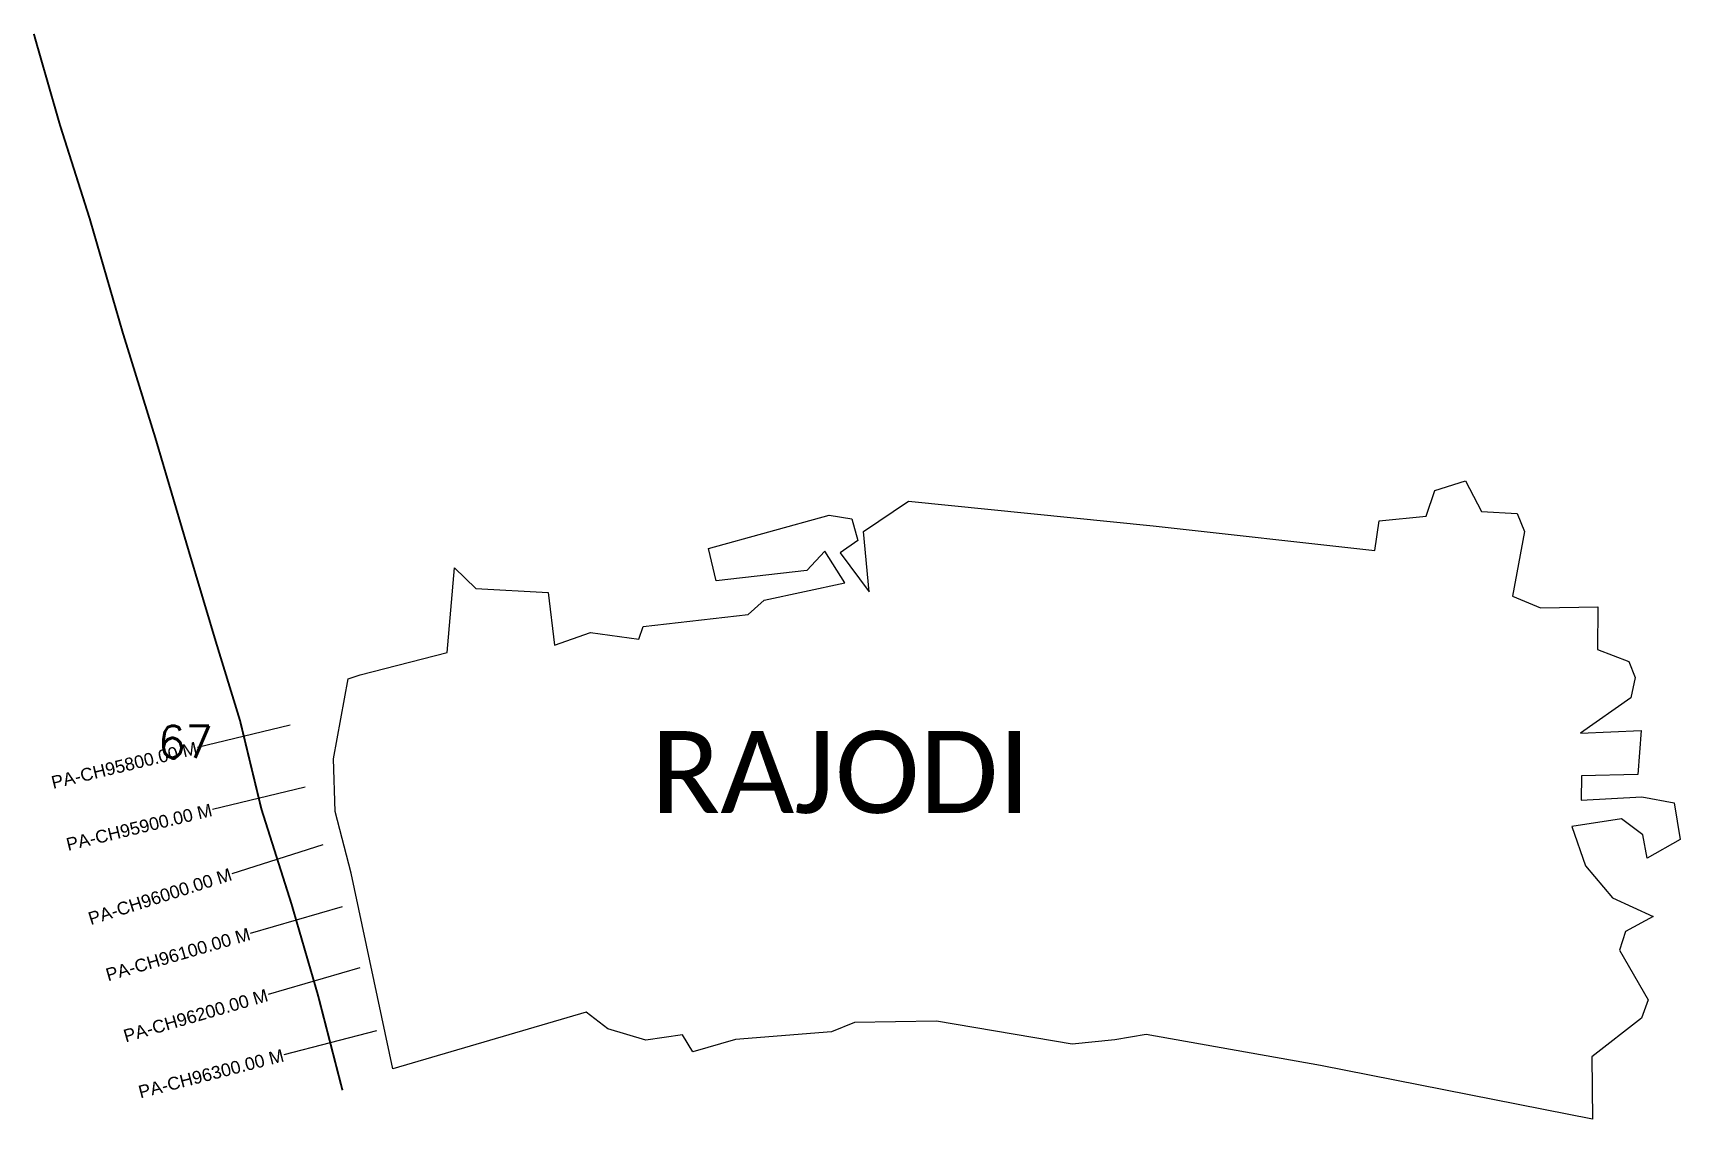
# Model space of a CAD drawing. Header units: metres. Extents: x 264120 to 266705, y 2149023 to 2150728.
import ezdxf
from ezdxf.enums import TextEntityAlignment as Align

# ---------------------------------------------------------------- set-up
doc = ezdxf.new("R2010")
doc.units = ezdxf.units.M
for name, color, linetype in [('ARTIFICIALLY PROTECTED', 4, 'Continuous'), ('CS', 134, 'Continuous'), ('CSMark', 6, 'Continuous'), ('village', 3, 'Continuous'), ('VILLAGE NAME', 250, 'Continuous')]:
    doc.layers.add(name, color=color, linetype=linetype)
doc.styles.add('DynamicDimensions', font='arial.ttf')
doc.styles.get("Standard").update_dxf_attribs({"font": 'simplex.shx'})

msp = doc.modelspace()

# ---------------------------------------------------------------- linework, layer by layer
at = {"color": 6, "flags": 128}
msp.add_lwpolyline([(264815, 2149855.7), (264928.6, 2149849.4)], dxfattribs=at)
at = {"layer": 'ARTIFICIALLY PROTECTED', "const_width": 3, "flags": 128}
msp.add_lwpolyline([(264121.4, 2150726.2), (264125.7, 2150710.8), (264162.5, 2150582.8), (264208.9, 2150436.7), (264261, 2150257.1), (264311.8, 2150093.1), (264365.2, 2149912.3), (264407.9, 2149769.4), (264445, 2149648.5), (264478.6, 2149509.5), (264525.5, 2149361.6), (264567.3, 2149217.8), (264605.8, 2149068.3)], dxfattribs=at)
at = {"layer": 'CS'}
for p, q in [((264523.9, 2149641.3), (264378.1, 2149606.1)), ((264547.4, 2149544.1), (264401.6, 2149508.9)), ((264575, 2149453.6), (264432.1, 2149408.2)), ((264605.2, 2149356.3), (264461.1, 2149314.5)), ((264633, 2149260.2), (264489, 2149218.4)), ((264659.3, 2149161.4), (264514, 2149123.9))]:
    msp.add_line(p, q, dxfattribs=at)
at = {"layer": 'village', "color": 6}
for points in [[(264928.6, 2149849.4, 0), (264938.7, 2149766.9, 0), (264995, 2149786.9, 0), (265071, 2149776.3, 0), (265078, 2149796, 0), (265242.5, 2149815.1, 0), (265268, 2149837.6, 0), (265394.2, 2149864.8, 0), (265362.8, 2149914.6, 0), (265334.9, 2149884, 0), (265192.2, 2149867.6, 0), (265180.2, 2149918.8, 0), (265369.6, 2149971.1, 0), (265405.2, 2149965.1, 0), (265414.6, 2149931.1, 0), (265387.3, 2149911.7, 0), (265432.8, 2149850.7, 0), (265423.8, 2149945.4, 0), (265494.5, 2149992.8, 0), (265878.1, 2149953.9, 0), (266226.1, 2149915.7, 0), (266232.9, 2149962, 0), (266306.7, 2149969.5, 0), (266320.6, 2150009.5, 0), (266368.5, 2150025, 0), (266394, 2149976.6, 0), (266449.7, 2149973.5, 0), (266461.2, 2149945.2, 0), (266442.5, 2149843.8, 0), (266486.1, 2149825.3, 0), (266576.3, 2149826.8, 0), (266575.8, 2149760.3, 0), (266625.1, 2149741.1, 0), (266635.2, 2149716.3, 0), (266628.1, 2149684.2, 0), (266549.2, 2149628.9, 0), (266644.6, 2149633.1, 0), (266638.9, 2149563.7, 0), (266550.5, 2149561.9, 0), (266550.1, 2149523.5, 0), (266645.5, 2149529, 0), (266696, 2149519.2, 0), (266705.4, 2149461.7, 0)], [(266705.4, 2149461.7, 0), (266654, 2149432.7, 0), (266647, 2149469.2, 0), (266613.3, 2149494.2, 0), (266535.4, 2149482.2, 0), (266556.9, 2149420.3, 0), (266599.5, 2149370.5, 0), (266663.3, 2149340.8, 0), (266619.6, 2149317.4, 0), (266610.6, 2149288, 0), (266655.2, 2149210.4, 0), (266645, 2149181.3, 0), (266566.8, 2149120.8, 0), (266568.2, 2149023.1, 0), (266141.2, 2149107, 0), (265867.3, 2149155.6, 0), (265818.4, 2149147.5, 0), (265751, 2149140.8, 0), (265538.2, 2149176.8, 0), (265409.4, 2149174.9, 0), (265373.7, 2149160.1, 0), (265223, 2149147.9, 0), (265155.8, 2149128.4, 0), (265139.4, 2149155.1, 0), (265081.9, 2149146.7, 0), (265022.5, 2149164.7, 0), (264988.3, 2149191.1, 0), (264685.1, 2149101.9, 0), (264619.7, 2149409.2, 0), (264594.3, 2149505.7, 0), (264591.6, 2149588.3, 0), (264614.9, 2149714.1, 0), (264633.7, 2149720.1, 0), (264770.2, 2149755.3, 0), (264781.7, 2149888.3, 0), (264815, 2149855.7, 0)]]:
    msp.add_polyline3d(points, dxfattribs=at)

# ---------------------------------------------------------------- texts
at = {"insert": (264316.5, 2149640.3), "char_height": 50, "attachment_point": 1}
msp.add_mtext_dynamic_manual_height_columns('67', width=84.374, gutter_width=1, heights=[0], dxfattribs=at)
at = {"layer": 'CSMark', "style": 'DynamicDimensions'}
for s, rotation, p in [('PA-CH95800.00 M', 13.5733, (264377.2, 2149605.9)), ('PA-CH95900.00 M', 13.5733, (264400.6, 2149508.7)), ('PA-CH96000.00 M', 17.6018, (264431.1, 2149407.9)), ('PA-CH96100.00 M', 16.1749, (264460.2, 2149314.2)), ('PA-CH96200.00 M', 16.1749, (264488, 2149218.2)), ('PA-CH96300.00 M', 14.4725, (264513.1, 2149123.7))]:
    msp.add_text(s, height=20, rotation=rotation, dxfattribs=at).set_placement(p, align=Align.MIDDLE_RIGHT)
at = {"layer": 'VILLAGE NAME', "insert": (265090.1, 2149632.1), "char_height": 128.647, "attachment_point": 1}
msp.add_mtext_dynamic_manual_height_columns('{\\fCalibri|b0|i0|c0|p34;RAJODI}', width=795.369, gutter_width=643.2, heights=[0], dxfattribs=at)

doc.saveas('drawing.dxf')
